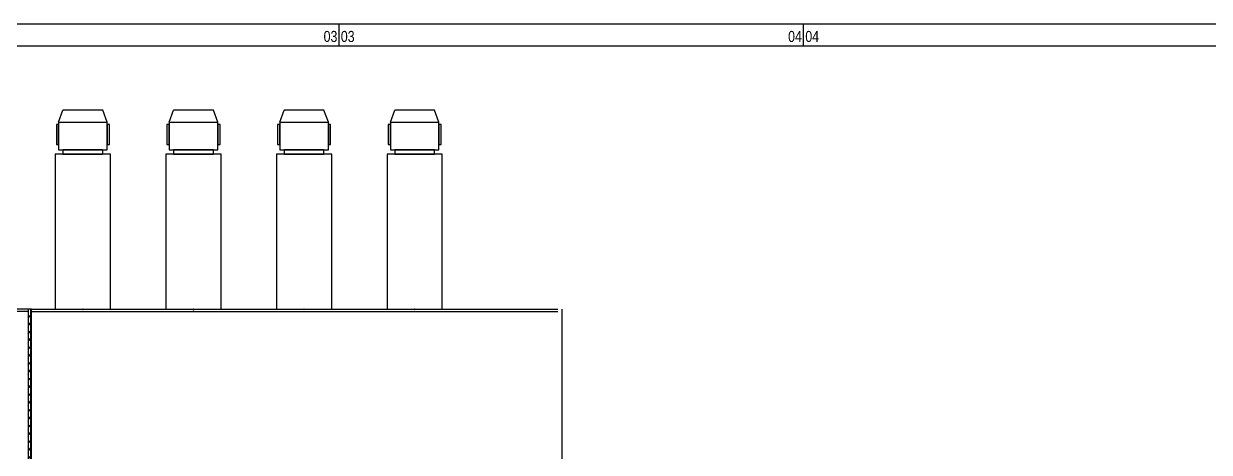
# Model space of a CAD drawing. Extents: x -3873 to 164127, y 7129 to 96529.
# Drawn here: x 44868 to 98469, y 77173 to 96529 of the extents above; entities that cross this region are included whole.
import ezdxf
from ezdxf.enums import TextEntityAlignment as Align

# ---------------------------------------------------------------- set-up
doc = ezdxf.new("R2010")
doc.units = 0
doc.header["$PDMODE"] = 35
doc.header["$PDSIZE"] = 25
doc.layers.get('0').update_dxf_attribs({"linetype": 'CONTINUOUS'})
for name, color, linetype in [('BUILDING', 2, 'CONTINUOUS'), ('LAYOUT', 90, 'CONTINUOUS'), ('LAYOUT customer', 170, 'CONTINUOUS')]:
    doc.layers.add(name, color=color, linetype=linetype)
doc.layers.add('Конструктив - Перегородки_Ном._пера__100', color=7, linetype='CONTINUOUS', lineweight=13)
doc.styles.add('025_100', font='arial.ttf', dxfattribs={"height": 250})
doc.styles.add('035_100', font='arial.ttf', dxfattribs={"height": 350})
doc.styles.add('050_100', font='arial.ttf', dxfattribs={"height": 500})
pattern_1 = [(45, (0, 0), (-70.71068, 70.71068), [])]

# ---------------------------------------------------------------- blocks, each defined once
blk = doc.blocks.new('Стена_6', base_point=(-42300, 59700))
at = {"linetype": 'Continuous'}
h = blk.add_hatch(dxfattribs=at)
h.set_pattern_fill('МЕТАЛЛ__ТВЕРДЫЙ_СПЛАВ__Г_EF', color=256, style=0, pattern_type=2)
h.set_pattern_definition(pattern_1)
h.paths.add_polyline_path([(-42430, -300), (-42430, 59700), (-42450, 59700), (-42450, -300)])
h = blk.add_hatch(dxfattribs=at)
h.set_pattern_fill('ТЕПЛОИЗОЛЯЦИЯ__ГОСТ_', color=256, style=0, pattern_type=2)
h.set_pattern_definition([(45, (0, 0), (-176.7767, 176.7767), []), (135, (0, 0), (176.9181, 176.9181), [])])
h.paths.add_polyline_path([(-42320, -300), (-42320, 59700), (-42430, 59700), (-42430, -300)])
h = blk.add_hatch(dxfattribs=at)
h.set_pattern_fill('МЕТАЛЛ__ТВЕРДЫЙ_СПЛАВ__Г_EF', color=256, style=0, pattern_type=2)
h.set_pattern_definition(pattern_1)
h.paths.add_polyline_path([(-42300, -300), (-42300, 59700), (-42320, 59700), (-42320, -300)])
for p, q in [((-42430, -300), (-42430, 59700)), ((-42320, -300), (-42320, 59700))]:
    blk.add_line(p, q, dxfattribs=at)
at = {"linetype": 'Continuous', "flags": 128}
for points in [[(-42450, 59700), (-42450, -300)], [(-42430, 59700), (-42450, 59700)], [(-42320, 59700), (-42430, 59700)], [(-42300, 59700), (-42320, 59700)], [(-42300, 12450), (-42300, 59700)]]:
    blk.add_lwpolyline(points, dxfattribs=at)
blk = doc.blocks.new('general_Truck_short')
at = {"linetype": 'Continuous'}
for p, q in [((-8450.0001, 1100), (-9000.0001, 900)), ((-7200.0001, 1100), (-8450.0001, 1100)), ((-8450.0001, -1100), (-8450.0001, 1100)), ((-8350.0001, 1200), (-8350.0001, 1100)), ((-7450.0001, 1200), (-8350.0001, 1200)), ((-8350.0001, 1100), (-7450.0001, 1100)), ((-7450.0001, 1100), (-7450.0001, 1200)), ((-7200.0001, -1100), (-7200.0001, 1100)), ((-7000.0001, 1250), (-7000.0001, -1250)), ((0, 1250), (-7000.0001, 1250)), ((0, -1250), (0, 1250)), ((-9000.0001, 900), (-9000.0001, -900)), ((-7000.0001, 900), (-7200.0001, 900)), ((-7200.0001, 900), (-7200.0001, -900)), ((-7000.0001, -900), (-7000.0001, 900)), ((-8450.0001, -1100), (-9000.0001, -900)), ((-7200.0001, -900), (-7000.0001, -900)), ((-8450.0001, -1100), (-7200.0001, -1100)), ((-8350.0001, -1100), (-8350.0001, -1200)), ((-7450.0001, -1100), (-8350.0001, -1100)), ((-8350.0001, -1200), (-7450.0001, -1200)), ((-7450.0001, -1200), (-7450.0001, -1100)), ((-7000.0001, -1250), (0, -1250))]:
    blk.add_line(p, q, dxfattribs=at)
blk.add_point((0, 0), dxfattribs=at)
blk = doc.blocks.new('*U401')
at = {"color": 3, "linetype": 'Continuous'}
for p, q in [((-168000, 89400), (0, 89400)), ((-105000, 88400), (-105000, 89400)), ((-105000, 88400), (-105000, 89400)), ((-84000, 88400), (-84000, 89400)), ((-84000, 88400), (-84000, 89400))]:
    blk.add_line(p, q, dxfattribs=at)
at = {"color": 7, "linetype": 'Continuous'}
blk.add_line((-167000, 88400), (-1000, 88400), dxfattribs=at)
at = {"color": 2, "style": '050_100', "width": 0.800937}
for s, p, p2 in [('03 03', (-105700, 88576), (-104300, 88576)), ('04 04', (-84700, 88576), (-83300, 88576))]:
    blk.add_text(s, height=500, dxfattribs=at).set_placement(p, p2, align=Align.FIT)
at = {"color": 1, "linetype": 'Continuous', "ltscale": 50}
for tag, p, height, style in [('PROJECT', (-13710, 8757), 400, '035_100'), ('drawingnr', (-9521, 1405), 550, '050_100')]:
    blk.add_attdef(tag, p, '', height=height, dxfattribs=dict(at, style=style))
at = {"color": 4, "linetype": 'Continuous', "ltscale": 50}
for tag, p, height, style in [('bird', (-17252, 4446), 250, '025_100'), ('capacity', (-12319, 4446), 250, '025_100'), ('title1', (-8362, 4404), 350, '035_100'), ('w1', (-17252, 3796), 250, '025_100'), ('w2', (-16208, 3796), 250, '025_100'), ('w3', (-15164, 3796), 250, '025_100'), ('drawn', (-12319, 3796), 250, '025_100'), ('title2', (-8362, 3754), 350, '035_100'), ('scald', (-17252, 3146), 250, '025_100'), ('check', (-12319, 3146), 250, '025_100'), ('title3', (-8362, 3104), 350, '035_100'), ('scale', (-12319, 2496), 250, '025_100'), ('date', (-12319, 1846), 250, '025_100'), ('dept', (-12319, 1196), 250, '025_100')]:
    blk.add_attdef(tag, p, '', height=height, dxfattribs=dict(at, style=style))

msp = doc.modelspace()

# ---------------------------------------------------------------- linework, layer by layer
at = {"layer": 'BUILDING', "color": 2, "ltscale": 20}
for points in [[(45067, 83630), (27067, 83630)], [(45217, 83630), (69017, 83630)], [(69217, 71030), (69217, 83630)], [(45067, 83530), (27067, 83530)], [(45217, 83530), (69017, 83530)]]:
    msp.add_lwpolyline(points, dxfattribs=at)
at = {"layer": 'Конструктив - Перегородки_Ном._пера__100', "linetype": 'Continuous', "flags": 128}
for points in [[(45087, 82565), (45067, 82565)], [(45197, 82565), (45087, 82565)], [(45217, 82565), (45197, 82565)]]:
    msp.add_lwpolyline(points, dxfattribs=at)

# ---------------------------------------------------------------- block references
at = {"layer": 'BUILDING', "lineweight": 20}
msp.add_blockref('Стена_6', (45217, 83630), dxfattribs=at)
at = {"layer": 'LAYOUT', "linetype": 'Continuous', "ltscale": 50}
msp.add_blockref('*U401', (164127, 7129), dxfattribs=at)
at = {"layer": 'LAYOUT customer', "ltscale": 20, "rotation": 270}
for p in [(47543, 83630), (52543, 83630), (57543, 83630), (62543, 83630)]:
    msp.add_blockref('general_Truck_short', p, dxfattribs=at)

doc.saveas('drawing.dxf')
